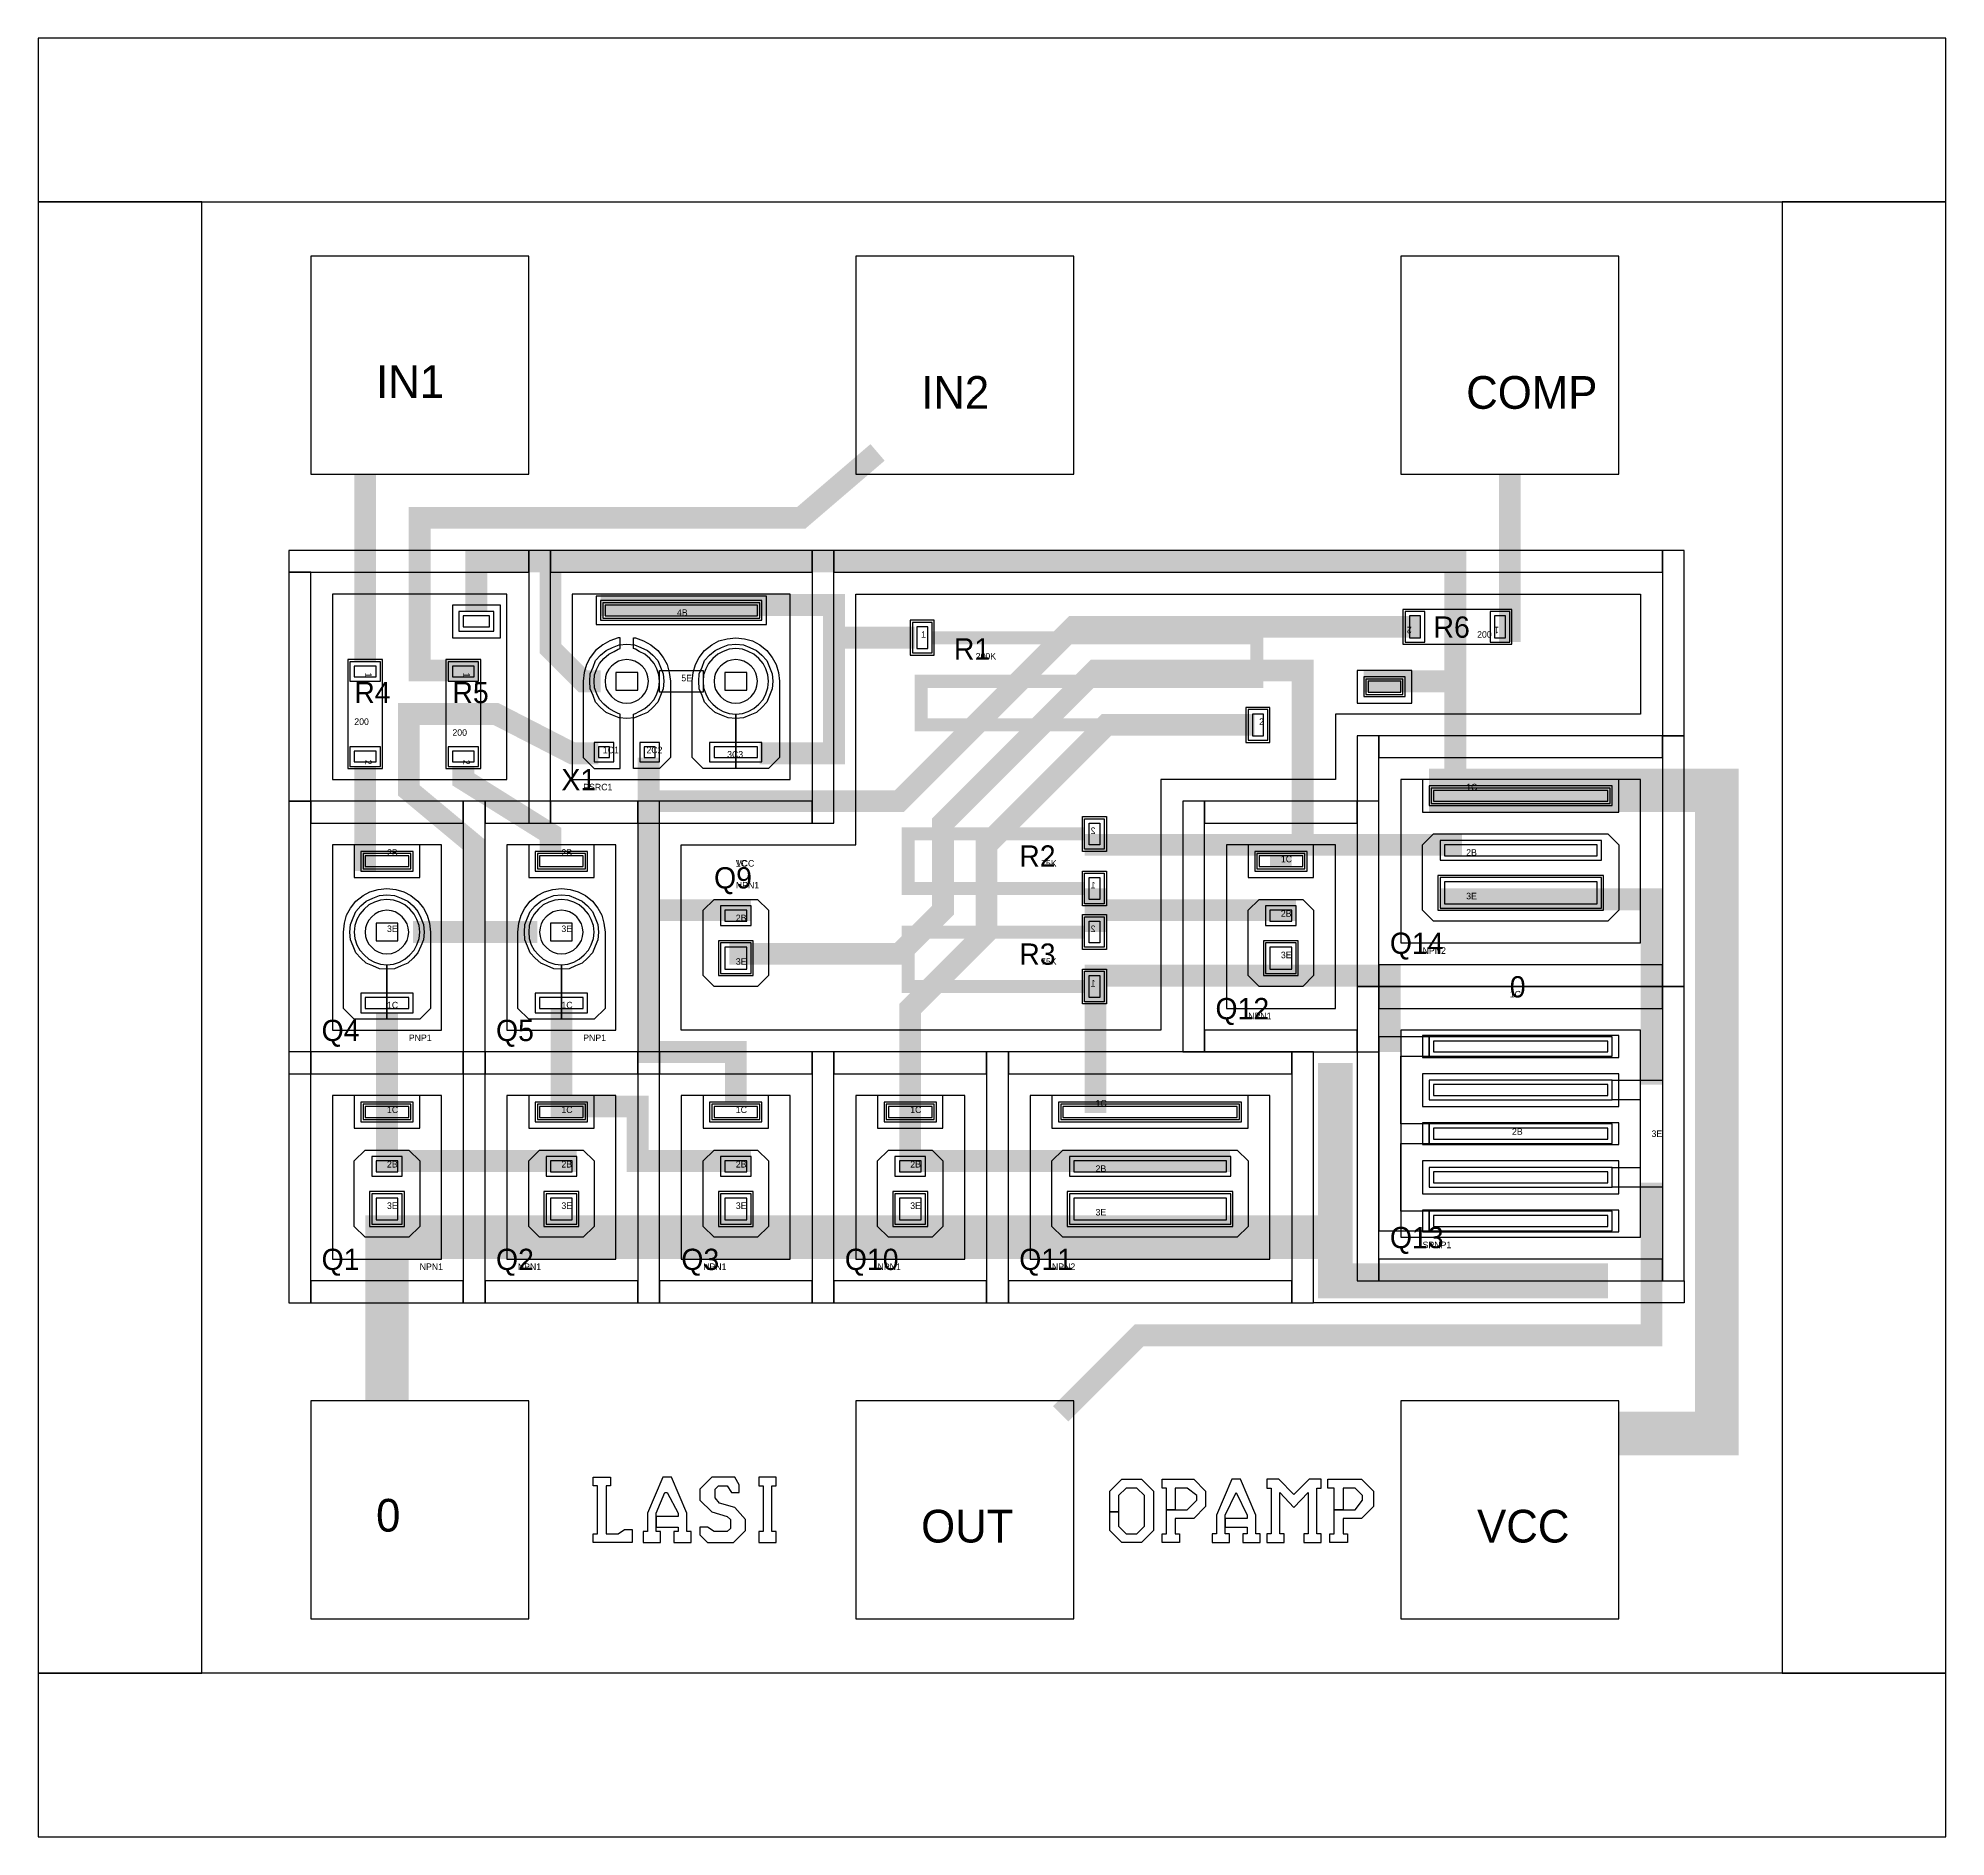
# Model space of a CAD drawing. Extents: x 0 to 875, y 0 to 825.
import ezdxf

# ---------------------------------------------------------------- set-up
doc = ezdxf.new("R2010")
doc.units = 0
for name, color, linetype in [('LAYER1', 7, 'CONTINUOUS'), ('LAYER2', 7, 'CONTINUOUS'), ('LAYER3', 7, 'CONTINUOUS'), ('LAYER4', 7, 'CONTINUOUS'), ('LAYER5', 7, 'CONTINUOUS'), ('LAYER6', 7, 'CONTINUOUS'), ('LAYER60', 7, 'CONTINUOUS'), ('LAYER61', 7, 'CONTINUOUS'), ('LAYER62', 7, 'CONTINUOUS'), ('LAYER63', 7, 'CONTINUOUS'), ('LAYER7', 7, 'CONTINUOUS'), ('LAYER8', 7, 'CONTINUOUS')]:
    doc.layers.add(name, color=color, linetype=linetype)

# ---------------------------------------------------------------- blocks, each defined once
blk = doc.blocks.new('NPN1')
at = {"layer": 'LAYER1'}
blk.add_lwpolyline([(20, 20), (70, 20), (70, 95), (20, 95), (20, 20)], dxfattribs=at)
at = {"layer": 'LAYER2'}
for points in [[(0, 0), (10, 0), (10, 115), (0, 115), (0, 0)], [(10, 105), (80, 105), (80, 115), (10, 115), (10, 105)], [(80, 0), (90, 0), (90, 115), (80, 115), (80, 0)], [(10, 0), (80, 0), (80, 10), (10, 10), (10, 0)]]:
    blk.add_lwpolyline(points, dxfattribs=at)
at = {"layer": 'LAYER3'}
blk.add_lwpolyline([(34, 84), (56, 84), (56, 91), (34, 91), (34, 84)], dxfattribs=at)
at = {"layer": 'LAYER4'}
blk.add_lwpolyline([(35, 70), (55, 70), (60, 65), (60, 35), (55, 30), (35, 30), (30, 35), (30, 65), (35, 70)], dxfattribs=at)
at = {"layer": 'LAYER6'}
for points in [[(30, 80), (60, 80), (60, 95), (30, 95), (30, 80)], [(37, 35), (53, 35), (53, 51), (37, 51), (37, 35)]]:
    blk.add_lwpolyline(points, dxfattribs=at)
at = {"layer": 'LAYER7'}
for points in [[(35, 85), (55, 85), (55, 90), (35, 90), (35, 85)], [(40, 60), (50, 60), (50, 65), (40, 65), (40, 60)], [(40, 38), (50, 38), (50, 48), (40, 48), (40, 38)]]:
    blk.add_lwpolyline(points, dxfattribs=at)
at = {"layer": 'LAYER8'}
for points in [[(33, 83), (57, 83), (57, 92), (33, 92), (33, 83)], [(38, 58), (52, 58), (52, 67), (38, 67), (38, 58)], [(38, 36), (52, 36), (52, 50), (38, 50), (38, 36)]]:
    blk.add_lwpolyline(points, dxfattribs=at)
at = {"layer": 'LAYER61'}
for s, p in [('1C', (45, 87)), ('2B', (45, 62)), ('3E', (45, 43))]:
    blk.add_text(s, height=3, dxfattribs=at).set_placement(p)
blk = doc.blocks.new('NPN1NI')
at = {"layer": 'LAYER4'}
blk.add_lwpolyline([(35, 70), (55, 70), (60, 65), (60, 35), (55, 30), (35, 30), (30, 35), (30, 65), (35, 70)], dxfattribs=at)
at = {"layer": 'LAYER6'}
for points in [[(40, 60), (50, 60), (50, 65), (40, 65), (40, 60)], [(37, 35), (53, 35), (53, 51), (37, 51), (37, 35)]]:
    blk.add_lwpolyline(points, dxfattribs=at)
at = {"layer": 'LAYER7'}
for points in [[(40, 60), (50, 60), (50, 65), (40, 65), (40, 60)], [(40, 38), (50, 38), (50, 48), (40, 48), (40, 38)]]:
    blk.add_lwpolyline(points, dxfattribs=at)
at = {"layer": 'LAYER8'}
for points in [[(38, 58), (52, 58), (52, 67), (38, 67), (38, 58)], [(38, 36), (52, 36), (52, 50), (38, 50), (38, 36)]]:
    blk.add_lwpolyline(points, dxfattribs=at)
at = {"layer": 'LAYER61'}
for s, p in [('1C', (45, 85)), ('2B', (45, 60)), ('3E', (45, 40))]:
    blk.add_text(s, height=3, dxfattribs=at).set_placement(p)
blk = doc.blocks.new('NPN2')
at = {"layer": 'LAYER1'}
blk.add_lwpolyline([(20, 20), (130, 20), (130, 95), (20, 95), (20, 20)], dxfattribs=at)
at = {"layer": 'LAYER2'}
for points in [[(0, 0), (10, 0), (10, 115), (0, 115), (0, 0)], [(10, 105), (140, 105), (140, 115), (10, 115), (10, 105)], [(140, 0), (150, 0), (150, 115), (140, 115), (140, 0)], [(10, 0), (140, 0), (140, 10), (10, 10), (10, 0)]]:
    blk.add_lwpolyline(points, dxfattribs=at)
at = {"layer": 'LAYER3'}
blk.add_lwpolyline([(34, 84), (116, 84), (116, 91), (34, 91), (34, 84)], dxfattribs=at)
at = {"layer": 'LAYER4'}
blk.add_lwpolyline([(35, 70), (115, 70), (120, 65), (120, 35), (115, 30), (35, 30), (30, 35), (30, 65), (35, 70)], dxfattribs=at)
at = {"layer": 'LAYER6'}
for points in [[(30, 80), (120, 80), (120, 95), (30, 95), (30, 80)], [(37, 35), (113, 35), (113, 51), (37, 51), (37, 35)]]:
    blk.add_lwpolyline(points, dxfattribs=at)
at = {"layer": 'LAYER7'}
for points in [[(35, 85), (115, 85), (115, 90), (35, 90), (35, 85)], [(40, 60), (110, 60), (110, 65), (40, 65), (40, 60)], [(40, 38), (110, 38), (110, 48), (40, 48), (40, 38)]]:
    blk.add_lwpolyline(points, dxfattribs=at)
at = {"layer": 'LAYER8'}
for points in [[(33, 83), (117, 83), (117, 92), (33, 92), (33, 83)], [(38, 58), (112, 58), (112, 67), (38, 67), (38, 58)], [(38, 36), (112, 36), (112, 50), (38, 50), (38, 36)]]:
    blk.add_lwpolyline(points, dxfattribs=at)
at = {"layer": 'LAYER61'}
for s, p in [('1C', (50, 90)), ('2B', (50, 60)), ('3E', (50, 40))]:
    blk.add_text(s, height=3, dxfattribs=at).set_placement(p)
blk = doc.blocks.new('PNP1')
at = {"layer": 'LAYER1'}
blk.add_lwpolyline([(20, 10), (70, 10), (70, 95), (20, 95), (20, 10)], dxfattribs=at)
at = {"layer": 'LAYER2'}
for points in [[(0, -10), (10, -10), (10, 115), (0, 115), (0, -10)], [(10, 105), (80, 105), (80, 115), (10, 115), (10, 105)], [(80, -10), (90, -10), (90, 115), (80, 115), (80, -10)], [(10, -10), (80, -10), (80, 0), (10, 0), (10, -10)]]:
    blk.add_lwpolyline(points, dxfattribs=at)
at = {"layer": 'LAYER3'}
blk.add_lwpolyline([(34, 84), (56, 84), (56, 91), (34, 91), (34, 84)], dxfattribs=at)
at = {"layer": 'LAYER4'}
for points in [[(30, 15), (25, 20), (25, 55), (25.5, 59), (26.5, 62.7), (28.2, 66), (30.7, 69.2), (34, 71.7), (37.2, 73.5), (41, 74.5), (45, 75), (49, 74.5), (52.7, 73.5), (56, 71.7), (59.2, 69.2), (61.7, 66), (63.5, 62.7), (64.5, 59), (65, 55), (65, 20), (60, 15), (45, 15), (45, 40), (48, 40.2), (50.7, 41.2), (53.2, 42.5), (55.5, 44.5), (57.5, 46.7), (58.7, 49.2), (59.7, 52), (60, 55), (59.7, 58), (58.7, 60.7), (57.5, 63.2), (55.5, 65.5), (53.2, 67.5), (50.7, 68.7), (48, 69.7), (45, 70), (42, 69.7), (39.2, 68.7), (36.7, 67.5), (34.5, 65.5), (32.5, 63.2), (31.2, 60.7), (30.2, 58), (30, 55), (30.2, 52), (31.2, 49.2), (32.5, 46.7), (34.5, 44.5), (36.7, 42.5), (39.2, 41.2), (42, 40.2), (45, 40), (45, 15), (30, 15)], [(35, 55), (35.2, 53), (35.7, 51.2), (36.7, 49.5), (38, 48), (39.5, 46.7), (41.2, 45.7), (43, 45.2), (45, 45), (47, 45.2), (48.7, 45.7), (50.5, 46.7), (52, 48), (53.2, 49.5), (54.2, 51.2), (54.7, 53), (55, 55), (54.7, 57), (54.2, 58.7), (53.2, 60.5), (52, 62), (50.5, 63.2), (48.7, 64.2), (47, 64.7), (45, 65), (43, 64.7), (41.2, 64.2), (39.5, 63.2), (38, 62), (36.7, 60.5), (35.7, 58.7), (35.2, 57), (35, 55)]]:
    blk.add_lwpolyline(points, dxfattribs=at)
at = {"layer": 'LAYER6'}
blk.add_lwpolyline([(30, 80), (60, 80), (60, 95), (30, 95), (30, 80)], dxfattribs=at)
at = {"layer": 'LAYER7'}
for points in [[(35, 85), (55, 85), (55, 90), (35, 90), (35, 85)], [(40, 51), (50, 51), (50, 59), (40, 59), (40, 51)], [(35, 20), (55, 20), (55, 25), (35, 25), (35, 20)]]:
    blk.add_lwpolyline(points, dxfattribs=at)
at = {"layer": 'LAYER8'}
for points in [[(33, 83), (57, 83), (57, 92), (33, 92), (33, 83)], [(28, 55), (28.2, 58.5), (29.5, 61.5), (30.7, 64.5), (33, 67), (35.5, 69.2), (38.5, 70.5), (41.5, 71.7), (45, 72), (48.5, 71.7), (51.5, 70.5), (54.5, 69.2), (57, 67), (59.2, 64.5), (60.5, 61.5), (61.7, 58.5), (62, 55), (61.7, 51.5), (60.5, 48.5), (59.2, 45.5), (57, 43), (54.5, 40.7), (51.5, 39.5), (48.5, 38.2), (45, 38), (41.5, 38.2), (38.5, 39.5), (35.5, 40.7), (33, 43), (30.7, 45.5), (29.5, 48.5), (28.2, 51.5), (28, 55)], [(33, 18), (57, 18), (57, 27), (33, 27), (33, 18)]]:
    blk.add_lwpolyline(points, dxfattribs=at)
at = {"layer": 'LAYER61'}
for s, p in [('2B', (45, 90)), ('3E', (45, 55)), ('1C', (45, 20))]:
    blk.add_text(s, height=3, dxfattribs=at).set_placement(p)
blk = doc.blocks.new('PSRC1')
at = {"layer": 'LAYER1'}
blk.add_lwpolyline([(20, 20), (120, 20), (120, 105), (20, 105), (20, 20)], dxfattribs=at)
at = {"layer": 'LAYER2'}
for points in [[(0, 0), (10, 0), (10, 125), (0, 125), (0, 0)], [(10, 115), (130, 115), (130, 125), (10, 125), (10, 115)], [(130, 0), (140, 0), (140, 125), (130, 125), (130, 0)], [(10, 0), (130, 0), (130, 10), (10, 10), (10, 0)]]:
    blk.add_lwpolyline(points, dxfattribs=at)
at = {"layer": 'LAYER3'}
blk.add_lwpolyline([(34, 94), (106, 94), (106, 101), (34, 101), (34, 94)], dxfattribs=at)
at = {"layer": 'LAYER4'}
for points in [[(42, 25), (42, 50), (41, 50.2), (39.2, 51.2), (36.7, 52.5), (34.5, 54.5), (32.5, 56.7), (31.2, 59.2), (30.2, 62), (30, 65), (30.2, 68), (31.2, 70.7), (32.5, 73.2), (34.5, 75.5), (36.7, 77.5), (39.2, 78.7), (41, 79.7), (42, 80), (42, 85), (41, 85), (37.2, 83.5), (34, 81.7), (30.7, 79.2), (28.2, 76), (26.5, 72.7), (25.5, 69), (25, 65), (25, 30), (30, 25), (42, 25)], [(48, 25), (48, 50), (49, 50.2), (50.7, 51.2), (53.2, 52.5), (55.5, 54.5), (57.5, 56.7), (58.7, 59.2), (59.7, 62), (60, 65), (59.7, 68), (58.7, 70.7), (57.5, 73.2), (55.5, 75.5), (53.2, 77.5), (50.7, 78.7), (49, 79.7), (48, 80), (48, 85), (49, 85), (52.7, 83.5), (56, 81.7), (59.2, 79.2), (61.7, 76), (63.5, 72.7), (64.5, 69), (65, 65), (65, 30), (60, 25), (48, 25)], [(80, 25), (75, 30), (75, 65), (75.5, 69), (76.5, 72.7), (78.2, 76), (80.7, 79.2), (84, 81.7), (87.2, 83.5), (91, 84.5), (95, 85), (99, 84.5), (102.7, 83.5), (106, 81.7), (109.2, 79.2), (111.7, 76), (113.5, 72.7), (114.5, 69), (115, 65), (115, 30), (110, 25), (95, 25), (95, 50), (98, 50.2), (100.7, 51.2), (103.2, 52.5), (105.5, 54.5), (107.5, 56.7), (108.7, 59.2), (109.7, 62), (110, 65), (109.7, 68), (108.7, 70.7), (107.5, 73.2), (105.5, 75.5), (103.2, 77.5), (100.7, 78.7), (98, 79.7), (95, 80), (92, 79.7), (89.2, 78.7), (86.7, 77.5), (84.5, 75.5), (82.5, 73.2), (81.2, 70.7), (80.2, 68), (80, 65), (80.2, 62), (81.2, 59.2), (82.5, 56.7), (84.5, 54.5), (86.7, 52.5), (89.2, 51.2), (92, 50.2), (95, 50), (95, 25), (80, 25)], [(35, 65), (35.2, 63), (35.7, 61.2), (36.7, 59.5), (38, 58), (39.5, 56.7), (41.2, 55.7), (43, 55.2), (45, 55), (47, 55.2), (48.7, 55.7), (50.5, 56.7), (52, 58), (53.2, 59.5), (54.2, 61.2), (54.7, 63), (55, 65), (54.7, 67), (54.2, 68.7), (53.2, 70.5), (52, 72), (50.5, 73.2), (48.7, 74.2), (47, 74.7), (45, 75), (43, 74.7), (41.2, 74.2), (39.5, 73.2), (38, 72), (36.7, 70.5), (35.7, 68.7), (35.2, 67), (35, 65)], [(85, 65), (85.2, 63), (85.7, 61.2), (86.7, 59.5), (88, 58), (89.5, 56.7), (91.2, 55.7), (93, 55.2), (95, 55), (97, 55.2), (98.7, 55.7), (100.5, 56.7), (102, 58), (103.2, 59.5), (104.2, 61.2), (104.7, 63), (105, 65), (104.7, 67), (104.2, 68.7), (103.2, 70.5), (102, 72), (100.5, 73.2), (98.7, 74.2), (97, 74.7), (95, 75), (93, 74.7), (91.2, 74.2), (89.5, 73.2), (88, 72), (86.7, 70.5), (85.7, 68.7), (85.2, 67), (85, 65)]]:
    blk.add_lwpolyline(points, dxfattribs=at)
at = {"layer": 'LAYER6'}
blk.add_lwpolyline([(31, 91), (109, 91), (109, 104), (31, 104), (31, 91)], dxfattribs=at)
at = {"layer": 'LAYER7'}
for points in [[(35, 95), (105, 95), (105, 100), (35, 100), (35, 95)], [(40, 61), (50, 61), (50, 69), (40, 69), (40, 61)], [(90, 61), (100, 61), (100, 69), (90, 69), (90, 61)], [(32, 30), (37, 30), (37, 35), (32, 35), (32, 30)], [(53, 30), (58, 30), (58, 35), (53, 35), (53, 30)], [(85, 30), (105, 30), (105, 35), (85, 35), (85, 30)]]:
    blk.add_lwpolyline(points, dxfattribs=at)
at = {"layer": 'LAYER8'}
for points in [[(33, 93), (107, 93), (107, 102), (33, 102), (33, 93)], [(28, 65), (28.2, 68.5), (29.5, 71.5), (30.7, 74.5), (33, 77), (35.5, 79.2), (38.5, 80.5), (41.5, 81.7), (45, 82), (48.5, 81.7), (51.5, 80.5), (54.5, 79.2), (57, 77), (59.2, 74.5), (60.5, 71.5), (61.7, 68.5), (62, 65), (61.7, 61.5), (60.5, 58.5), (59.2, 55.5), (57, 53), (54.5, 50.7), (51.5, 49.5), (48.5, 48.2), (45, 48), (41.5, 48.2), (38.5, 49.5), (35.5, 50.7), (33, 53), (30.7, 55.5), (29.5, 58.5), (28.2, 61.5), (28, 65)], [(78, 65), (78.2, 68.5), (79.5, 71.5), (80.7, 74.5), (83, 77), (85.5, 79.2), (88.5, 80.5), (91.5, 81.7), (95, 82), (98.5, 81.7), (101.5, 80.5), (104.5, 79.2), (107, 77), (109.2, 74.5), (110.5, 71.5), (111.7, 68.5), (112, 65), (111.7, 61.5), (110.5, 58.5), (109.2, 55.5), (107, 53), (104.5, 50.7), (101.5, 49.5), (98.5, 48.2), (95, 48), (91.5, 48.2), (88.5, 49.5), (85.5, 50.7), (83, 53), (80.7, 55.5), (79.5, 58.5), (78.2, 61.5), (78, 65)], [(60, 70), (80, 70), (80, 60), (60, 60), (60, 70)], [(30, 28), (39, 28), (39, 37), (30, 37), (30, 28)], [(51, 28), (60, 28), (60, 37), (51, 37), (51, 28)], [(83, 28), (107, 28), (107, 37), (83, 37), (83, 28)]]:
    blk.add_lwpolyline(points, dxfattribs=at)
at = {"layer": 'LAYER61'}
for s, p in [('4B', (68, 95)), ('5E', (70, 65)), ('1C1', (34, 32)), ('2C2', (54, 32)), ('3C3', (91, 30))]:
    blk.add_text(s, height=3, dxfattribs=at).set_placement(p)
blk = doc.blocks.new('R200K')
at = {"layer": 'LAYER4'}
for points in [[(-160, 32), (-149, 32), (-149, 48), (-160, 48), (-160, 32)], [(-6, -8), (5, -8), (5, 8), (-6, 8), (-6, -8)]]:
    blk.add_lwpolyline(points, dxfattribs=at)
at = {"layer": 'LAYER5', "const_width": 6}
blk.add_lwpolyline([(-150, 40), (-1, 40), (-1, 20), (-155, 20), (-155, 0), (-5, 0)], dxfattribs=at)
at = {"layer": 'LAYER7'}
for points in [[(-157, 35), (-152, 35), (-152, 45), (-157, 45), (-157, 35)], [(-3, -5), (2, -5), (2, 5), (-3, 5), (-3, -5)]]:
    blk.add_lwpolyline(points, dxfattribs=at)
at = {"layer": 'LAYER8'}
for points in [[(-159, 33), (-150, 33), (-150, 47), (-159, 47), (-159, 33)], [(-5, -7), (4, -7), (4, 7), (-5, 7), (-5, -7)]]:
    blk.add_lwpolyline(points, dxfattribs=at)
at = {"layer": 'LAYER61'}
for s, p in [('1', (-155, 40)), ('2', (0, 0))]:
    blk.add_text(s, height=3, dxfattribs=at).set_placement(p)
blk = doc.blocks.new('R75K')
at = {"layer": 'LAYER4'}
for points in [[(-5, 17), (6, 17), (6, 33), (-5, 33), (-5, 17)], [(-5, -8), (6, -8), (6, 8), (-5, 8), (-5, -8)]]:
    blk.add_lwpolyline(points, dxfattribs=at)
at = {"layer": 'LAYER5', "const_width": 6}
blk.add_lwpolyline([(5, 25), (86, 25), (86, 0), (5, 0)], dxfattribs=at)
at = {"layer": 'LAYER7'}
for points in [[(-2, 20), (3, 20), (3, 30), (-2, 30), (-2, 20)], [(-2, -5), (3, -5), (3, 5), (-2, 5), (-2, -5)]]:
    blk.add_lwpolyline(points, dxfattribs=at)
at = {"layer": 'LAYER8'}
for points in [[(-4, 18), (5, 18), (5, 32), (-4, 32), (-4, 18)], [(-4, -7), (5, -7), (5, 7), (-4, 7), (-4, -7)]]:
    blk.add_lwpolyline(points, dxfattribs=at)
at = {"layer": 'LAYER61'}
for s, p in [('2', (0, 25)), ('1', (0, 0))]:
    blk.add_text(s, height=3, dxfattribs=at).set_placement(p)
blk = doc.blocks.new('SPNP1')
at = {"layer": 'LAYER1'}
blk.add_lwpolyline([(20, 0), (130, 0), (130, 95), (20, 95), (20, 0)], dxfattribs=at)
at = {"layer": 'LAYER2'}
for points in [[(0, -20), (10, -20), (10, 115), (0, 115), (0, -20)], [(10, 105), (140, 105), (140, 115), (10, 115), (10, 105)], [(140, -20), (150, -20), (150, 115), (140, 115), (140, -20)], [(10, -20), (140, -20), (140, -10), (10, -10), (10, -20)]]:
    blk.add_lwpolyline(points, dxfattribs=at)
at = {"layer": 'LAYER4'}
for points in [[(30, 60), (120, 60), (120, 75), (30, 75), (30, 60)], [(30, 20), (120, 20), (120, 35), (30, 35), (30, 20)]]:
    blk.add_lwpolyline(points, dxfattribs=at)
at = {"layer": 'LAYER6'}
for points in [[(30, 82.5), (120, 82.5), (120, 92.5), (30, 92.5), (30, 82.5)], [(30, 42.5), (120, 42.5), (120, 52.5), (30, 52.5), (30, 42.5)], [(30, 2.5), (120, 2.5), (120, 12.5), (30, 12.5), (30, 2.5)]]:
    blk.add_lwpolyline(points, dxfattribs=at)
at = {"layer": 'LAYER7'}
for points in [[(35, 85), (115, 85), (115, 90), (35, 90), (35, 85)], [(35, 65), (115, 65), (115, 70), (35, 70), (35, 65)], [(35, 45), (115, 45), (115, 50), (35, 50), (35, 45)], [(35, 25), (115, 25), (115, 30), (35, 30), (35, 25)], [(35, 5), (115, 5), (115, 10), (35, 10), (35, 5)]]:
    blk.add_lwpolyline(points, dxfattribs=at)
at = {"layer": 'LAYER8'}
for points in [[(33, 92), (10, 92), (10, 3), (33, 3), (33, 12), (20, 12), (20, 43), (33, 43), (33, 52), (20, 52), (20, 83), (33, 83), (33, 92)], [(33, 83), (117, 83), (117, 92), (33, 92), (33, 83)], [(33, 63), (117, 63), (117, 72), (33, 72), (33, 63)], [(117, 72), (140, 72), (140, 23), (117, 23), (117, 32), (130, 32), (130, 63), (117, 63), (117, 72)], [(33, 43), (117, 43), (117, 52), (33, 52), (33, 43)], [(33, 23), (117, 23), (117, 32), (33, 32), (33, 23)], [(33, 3), (117, 3), (117, 12), (33, 12), (33, 3)]]:
    blk.add_lwpolyline(points, dxfattribs=at)
at = {"layer": 'LAYER61'}
for s, p in [('1C', (70, 110)), ('2B', (71, 47)), ('3E', (135, 46))]:
    blk.add_text(s, height=3, dxfattribs=at).set_placement(p)
blk = doc.blocks.new('TUBNC1')
at = {"layer": 'LAYER6'}
blk.add_lwpolyline([(0, 0), (22, 0), (22, 15), (0, 15), (0, 0)], dxfattribs=at)
at = {"layer": 'LAYER7'}
blk.add_lwpolyline([(5, 5), (17, 5), (17, 10), (5, 10), (5, 5)], dxfattribs=at)
at = {"layer": 'LAYER8'}
blk.add_lwpolyline([(3, 3), (19, 3), (19, 12), (3, 12), (3, 3)], dxfattribs=at)
blk = doc.blocks.new('TUBNC2')
at = {"layer": 'LAYER3'}
blk.add_lwpolyline([(4, 4), (21, 4), (21, 11), (4, 11), (4, 4)], dxfattribs=at)
at = {"layer": 'LAYER6'}
for points in [[(0, 0), (25, 0), (25, 15), (0, 15), (0, 0)], [(5, 5), (20, 5), (20, 10), (5, 10), (5, 5)]]:
    blk.add_lwpolyline(points, dxfattribs=at)
at = {"layer": 'LAYER8'}
blk.add_lwpolyline([(3, 3), (22, 3), (22, 12), (3, 12), (3, 3)], dxfattribs=at)
blk = doc.blocks.new('TUNNEL')
at = {"layer": 'LAYER4'}
blk.add_lwpolyline([(-6, -8), (44, -8), (44, 8), (-6, 8), (-6, -8)], dxfattribs=at)
at = {"layer": 'LAYER7'}
for points in [[(-3, -5), (2, -5), (2, 5), (-3, 5), (-3, -5)], [(36, -5), (41, -5), (41, 5), (36, 5), (36, -5)]]:
    blk.add_lwpolyline(points, dxfattribs=at)
at = {"layer": 'LAYER8'}
for points in [[(-5, -7), (4, -7), (4, 7), (-5, 7), (-5, -7)], [(34, -7), (43, -7), (43, 7), (34, 7), (34, -7)]]:
    blk.add_lwpolyline(points, dxfattribs=at)
at = {"layer": 'LAYER61'}
for s, p in [('1', (0, 0)), ('2', (40, 0))]:
    blk.add_text(s, height=3, dxfattribs=at).set_placement(p)

msp = doc.modelspace()

# ---------------------------------------------------------------- linework, layer by layer
at = {"layer": 'LAYER1'}
for points in [[(135, 485), (215, 485), (215, 570), (135, 570), (135, 485)], [(735, 570), (735, 515), (595, 515), (595, 485), (515, 485), (515, 370), (295, 370), (295, 455), (375, 455), (375, 570), (735, 570)]]:
    msp.add_lwpolyline(points, dxfattribs=at)
at = {"layer": 'LAYER2'}
for points in [[(115, 580), (225, 580), (225, 590), (115, 590), (115, 580)], [(365, 580), (745, 580), (745, 590), (365, 590), (365, 580)], [(745, 505), (755, 505), (755, 590), (745, 590), (745, 505)], [(115, 475), (125, 475), (125, 580), (115, 580), (115, 475)], [(585, 360), (605, 360), (605, 255), (755, 255), (755, 245), (585, 245), (585, 360)]]:
    msp.add_lwpolyline(points, dxfattribs=at)
at = {"layer": 'LAYER4'}
for points in [[(0, 750), (875, 750), (875, 825), (0, 825), (0, 750)], [(0, 75), (75, 75), (75, 750), (0, 750), (0, 75)], [(800, 75), (875, 75), (875, 750), (800, 750), (800, 75)], [(256.5, 161), (254.5, 161), (254.5, 165), (262.5, 165), (262.5, 161), (260.5, 161), (260.5, 139), (266, 139), (269, 141), (272.5, 141), (272.5, 135), (254.5, 135), (254.5, 139), (256.5, 139), (256.5, 161)], [(277.5, 135), (285.5, 135), (285.5, 140), (283.5, 140), (283.5, 148.5), (287.5, 158), (288.5, 158), (293.5, 148.5), (293.5, 147), (283.5, 147), (283.5, 142), (293.5, 142), (293.5, 140), (291.5, 140), (291.5, 135), (299.5, 135), (299.5, 140), (297.5, 140), (297.5, 148.5), (290.5, 165), (286.5, 165), (279.5, 148.5), (279.5, 140), (277.5, 140), (277.5, 135)], [(307, 135), (319, 135), (324.5, 140.5), (324.5, 145.5), (319.5, 151), (312.5, 153), (310.5, 155.5), (310.5, 159.5), (312, 161), (316, 161), (318, 158), (321.5, 158), (321.5, 161.5), (319.5, 165), (309, 165), (303.5, 159.5), (303.5, 154.5), (309, 149), (316, 147), (317.5, 145.5), (317.5, 141.5), (316, 140), (310, 140), (307, 142), (303.5, 142), (303.5, 138.5), (307, 135)], [(330.5, 165), (330.5, 161), (332.5, 161), (332.5, 140), (330.5, 140), (330.5, 135), (338.5, 135), (338.5, 140), (336.5, 140), (336.5, 161), (338.5, 161), (338.5, 165), (330.5, 165)], [(491.5, 149), (491.5, 158.5), (497, 164), (506, 164), (511.5, 158.5), (511.5, 140.5), (506, 135), (497, 135), (491.5, 140.5), (491.5, 149), (495.5, 149), (495.5, 142.5), (499, 139), (504, 139), (507.5, 142.5), (507.5, 156.5), (504, 160), (499, 160), (495.5, 156.5), (495.5, 149), (491.5, 149)], [(515.5, 135), (515.5, 139), (517.5, 139), (517.5, 150), (527, 150), (531.5, 154.5), (531.5, 156.5), (527, 160), (521.5, 160), (521.5, 150), (517.5, 150), (517.5, 160), (515.5, 160), (515.5, 164), (530, 164), (535.5, 158.5), (535.5, 151.5), (530, 146), (521.5, 146), (521.5, 139), (523.5, 139), (523.5, 135), (515.5, 135)], [(538.5, 135), (546.5, 135), (546.5, 139), (544.5, 139), (544.5, 147.5), (549.5, 158), (554.5, 147.5), (554.5, 146), (544.5, 146), (544.5, 142), (554.5, 142), (554.5, 139), (552.5, 139), (552.5, 135), (560.5, 135), (560.5, 139), (558.5, 139), (558.5, 147.5), (551.5, 164), (547.5, 164), (540.5, 147.5), (540.5, 139), (538.5, 139), (538.5, 135)], [(563.5, 135), (571.5, 135), (571.5, 139), (569.5, 139), (569.5, 158), (576, 151), (582.5, 158), (582.5, 139), (580.5, 139), (580.5, 135), (588.5, 135), (588.5, 139), (586.5, 139), (586.5, 160), (588.5, 160), (588.5, 164), (583, 164), (576, 157), (569, 164), (563.5, 164), (563.5, 160), (565.5, 160), (565.5, 139), (563.5, 139), (563.5, 135)], [(592.5, 135), (592.5, 139), (594.5, 139), (594.5, 150), (604, 150), (607.5, 154.5), (607.5, 156.5), (604, 160), (598.5, 160), (598.5, 150), (594.5, 150), (594.5, 160), (591.5, 160), (591.5, 164), (607, 164), (612.5, 158.5), (612.5, 151.5), (607, 146), (598.5, 146), (598.5, 139), (600.5, 139), (600.5, 135), (592.5, 135)], [(0, 0), (875, 0), (875, 75), (0, 75), (0, 0)]]:
    msp.add_lwpolyline(points, dxfattribs=at)
at = {"layer": 'LAYER7'}
for points in [[(0, 750), (875, 750), (875, 825), (0, 825), (0, 750)], [(0, 75), (75, 75), (75, 750), (0, 750), (0, 75)], [(800, 75), (875, 75), (875, 750), (800, 750), (800, 75)], [(0, 0), (875, 0), (875, 75), (0, 75), (0, 0)]]:
    msp.add_lwpolyline(points, dxfattribs=at)
at = {"layer": 'LAYER7', "const_width": 10}
msp.add_lwpolyline([(595, 350), (595, 255), (715, 255)], dxfattribs=at)
at = {"layer": 'LAYER8'}
for points in [[(125, 625), (225, 625), (225, 725), (125, 725), (125, 625)], [(375, 625), (475, 625), (475, 725), (375, 725), (375, 625)], [(625, 625), (725, 625), (725, 725), (625, 725), (625, 625)], [(125, 100), (225, 100), (225, 200), (125, 200), (125, 100)], [(375, 100), (475, 100), (475, 200), (375, 200), (375, 100)], [(625, 100), (725, 100), (725, 200), (625, 200), (625, 100)]]:
    msp.add_lwpolyline(points, dxfattribs=at)
for points, const_width in [([(385, 635), (350, 605), (175, 605), (175, 535), (202, 535)], 10), ([(150, 539), (150, 625)], 10), ([(675, 548), (675, 625)], 10), ([(650, 480), (650, 585), (201, 585), (201, 562)], 10), ([(235, 580), (235, 545), (250, 530), (258, 530)], 10), ([(258, 565), (365, 565), (365, 497), (331, 497)], 10), ([(280, 475), (395, 475), (475, 555), (634, 555)], 10), ([(402, 550), (370, 550)], 10), ([(317, 405), (395, 405), (415, 425), (415, 465), (485, 535), (580, 535), (580, 450)], 10), ([(645, 530), (608, 530)], 10), ([(257, 497), (245, 497), (210, 515), (170, 515), (170, 480), (200, 455), (200, 420)], 10), ([(558, 510), (490, 510), (435, 455), (435, 415), (400, 380), (400, 310), (546.7, 310)], 10), ([(280, 495), (280, 360), (320, 360), (320, 337)], 10), ([(150, 491), (150, 443)], 10), ([(195, 491), (195, 485), (235, 460), (235, 452)], 10), ([(638, 480), (770, 480), (770, 185), (725, 185)], 20), ([(480, 455), (570, 455), (570, 445)], 10), ([(653, 455), (585, 455)], 10), ([(485, 435), (485, 415)], 10), ([(285, 425), (327, 425)], 10), ([(489, 425), (577, 425)], 10), ([(643, 430), (740, 430), (740, 345)], 10), ([(172, 415), (229, 415)], 10), ([(620, 360), (620, 395), (485, 395), (485, 332)], 10), ([(240, 380), (240, 335), (275, 335), (275, 310), (327, 310)], 10), ([(160, 378), (160, 310), (247, 310)], 10), ([(595, 355), (595, 255), (720, 255)], 16), ([(740, 300), (740, 230), (505, 230), (469, 194)], 10), ([(587, 275), (160, 275), (160, 200)], 20)]:
    msp.add_lwpolyline(points, dxfattribs=dict(at, const_width=const_width))

# ---------------------------------------------------------------- block references
for name, p in [('PSRC1', (225, 465)), ('TUBNC1', (190, 550)), ('R200K', (560, 510)), ('TUBNC2', (605, 520)), ('NPN2', (605, 390)), ('PNP1', (115, 360)), ('PNP1', (195, 360)), ('NPN1', (525, 360)), ('NPN1NI', (275, 360)), ('SPNP1', (605, 275)), ('NPN1', (115, 245)), ('NPN1', (195, 245)), ('NPN1', (275, 245)), ('NPN1', (355, 245)), ('NPN2', (435, 245))]:
    msp.add_blockref(name, p)
for p, rotation in [((670, 555), 180), ((150, 534), 270), ((195, 534), 270)]:
    msp.add_blockref('TUNNEL', p, dxfattribs=dict(rotation=rotation))
at = {"xscale": -1}
for p in [(485, 435), (485, 390)]:
    msp.add_blockref('R75K', p, dxfattribs=at)

# ---------------------------------------------------------------- texts
at = {"layer": 'LAYER60'}
for s, height, p in [('IN1', 15, (155, 660)), ('IN2', 15, (405, 655)), ('COMP', 15, (655, 655)), ('VCC', 3, (320, 445)), ('0', 9.75, (675, 385)), ('0', 15, (155, 140)), ('OUT', 15, (405, 135)), ('VCC', 15, (660, 135))]:
    msp.add_text(s, height=height, dxfattribs=at).set_placement(p)
at = {"layer": 'LAYER62'}
for s, p in [('R6', (640, 550)), ('R1', (420, 540)), ('R4', (145, 520)), ('R5', (190, 520)), ('X1', (240, 480)), ('R2', (450, 445)), ('Q9', (310, 435)), ('Q14', (620, 405)), ('R3', (450, 400)), ('Q12', (540, 375)), ('Q4', (130, 365)), ('Q5', (210, 365)), ('Q13', (620, 270)), ('Q1', (130, 260)), ('Q2', (210, 260)), ('Q3', (295, 260)), ('Q10', (370, 260)), ('Q11', (450, 260))]:
    msp.add_text(s, height=9.75, dxfattribs=at).set_placement(p)
at = {"layer": 'LAYER63'}
for s, p in [('200', (660, 550)), ('200K', (430, 540)), ('200', (145, 510)), ('200', (190, 505)), ('PSRC1', (250, 480)), ('75K', (460, 445)), ('NPN1', (320, 435)), ('75K', (460, 400)), ('NPN2', (635, 405)), ('NPN1', (555, 375)), ('PNP1', (170, 365)), ('PNP1', (250, 365)), ('SPNP1', (635, 270)), ('NPN1', (175, 260)), ('NPN1', (220, 260)), ('NPN1', (305, 260)), ('NPN1', (385, 260)), ('NPN2', (465, 260))]:
    msp.add_text(s, height=3, dxfattribs=at).set_placement(p)

doc.saveas('drawing.dxf')
